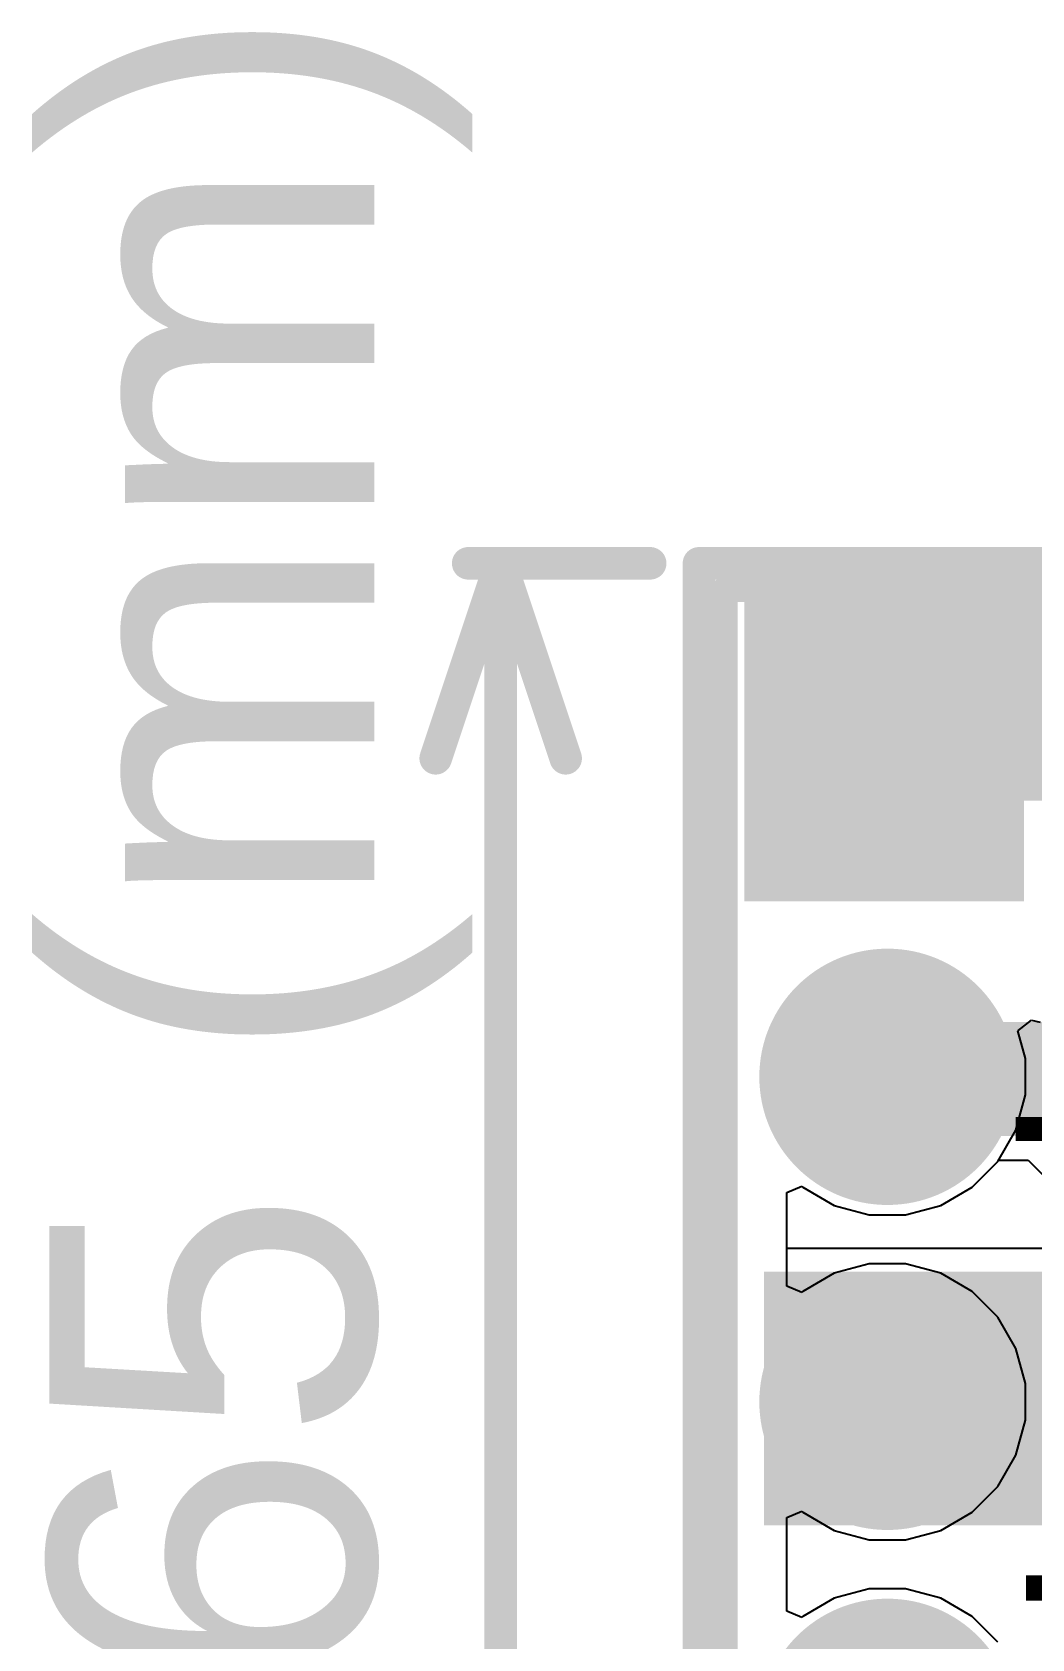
# Model space of a CAD drawing. Header units: millimetres. Extents: x -0.206 to 0.672, y -0.188 to 0.779.
# Drawn here: x -0.2062 to 0.1014, y 0.2851 to 0.7794 of the extents above; entities that cross this region are included whole.
import ezdxf

# ---------------------------------------------------------------- set-up
doc = ezdxf.new("R2010")
doc.units = ezdxf.units.MM
doc.header["$MEASUREMENT"] = 0
for name, color, linetype in [('BottomLayer', 5, 'Continuous'), ('BottomSolder', 6, 'Continuous'), ('Mechanical1', 6, 'Continuous'), ('Mechanical2', 216, 'Continuous'), ('MultiLayer', 9, 'Continuous'), ('PadHoleLayer', 156, 'Continuous'), ('TopLayer', 1, 'Continuous'), ('TopOverlay', 2, 'Continuous'), ('TopSolder', 216, 'Continuous')]:
    doc.layers.add(name, color=color, linetype=linetype)
doc.styles.add('Arial', font='', dxfattribs={"height": 0.2})
doc.styles.get('Arial').set_extended_font_data('Arial')

# ---------------------------------------------------------------- blocks, each defined once
blk = doc.blocks.new('HDR1X6_7')
at = {"layer": 'BottomLayer'}
blk.add_hatch(color=5, dxfattribs=at).paths.add_polyline_path([(-0.03543, 0.03543), (0.03543, 0.03543), (0.03543, -0.03543), (-0.03543, -0.03543)])
h = blk.add_hatch(color=5, dxfattribs=at)
edge = h.paths.add_edge_path()
edge.add_arc((0.1, 0), 0.03543, 0, 360)
h = blk.add_hatch(color=5, dxfattribs=at)
edge = h.paths.add_edge_path()
edge.add_arc((0.2, 0), 0.03543, 0, 360)
h = blk.add_hatch(color=5, dxfattribs=at)
edge = h.paths.add_edge_path()
edge.add_arc((0.3, 0), 0.03543, 0, 360)
at = {"layer": 'BottomSolder'}
blk.add_hatch(color=6, dxfattribs=at).paths.add_polyline_path([(-0.03943, 0.03943), (0.03943, 0.03943), (0.03943, -0.03943), (-0.03943, -0.03943)])
h = blk.add_hatch(color=6, dxfattribs=at)
edge = h.paths.add_edge_path()
edge.add_arc((0.1, 0), 0.03943, 0, 360)
h = blk.add_hatch(color=6, dxfattribs=at)
edge = h.paths.add_edge_path()
edge.add_arc((0.2, 0), 0.03943, 0, 360)
h = blk.add_hatch(color=6, dxfattribs=at)
edge = h.paths.add_edge_path()
edge.add_arc((0.3, 0), 0.03943, 0, 360)
at = {"layer": 'MultiLayer'}
blk.add_hatch(color=9, dxfattribs=at).paths.add_polyline_path([(-0.03543, 0.03543), (0.03543, 0.03543), (0.03543, -0.03543), (-0.03543, -0.03543)])
h = blk.add_hatch(color=9, dxfattribs=at)
edge = h.paths.add_edge_path()
edge.add_arc((0.1, 0), 0.03543, 0, 360)
h = blk.add_hatch(color=9, dxfattribs=at)
edge = h.paths.add_edge_path()
edge.add_arc((0.2, 0), 0.03543, 0, 360)
h = blk.add_hatch(color=9, dxfattribs=at)
edge = h.paths.add_edge_path()
edge.add_arc((0.3, 0), 0.03543, 0, 360)
at = {"layer": 'PadHoleLayer'}
h = blk.add_hatch(color=156, dxfattribs=at)
edge = h.paths.add_edge_path()
edge.add_arc((0, 0), 0.01772, 0, 360)
h = blk.add_hatch(color=156, dxfattribs=at)
edge = h.paths.add_edge_path()
edge.add_arc((0.1, 0), 0.01772, 0, 360)
h = blk.add_hatch(color=156, dxfattribs=at)
edge = h.paths.add_edge_path()
edge.add_arc((0.2, 0), 0.01772, 0, 360)
at = {"layer": 'TopLayer'}
blk.add_hatch(color=1, dxfattribs=at).paths.add_polyline_path([(-0.03543, 0.03543), (0.03543, 0.03543), (0.03543, -0.03543), (-0.03543, -0.03543)])
h = blk.add_hatch(color=1, dxfattribs=at)
edge = h.paths.add_edge_path()
edge.add_arc((0.1, 0), 0.03543, 0, 360)
h = blk.add_hatch(color=1, dxfattribs=at)
edge = h.paths.add_edge_path()
edge.add_arc((0.2, 0), 0.03543, 0, 360)
h = blk.add_hatch(color=1, dxfattribs=at)
edge = h.paths.add_edge_path()
edge.add_arc((0.3, 0), 0.03543, 0, 360)
at = {"layer": 'TopSolder'}
blk.add_hatch(color=216, dxfattribs=at).paths.add_polyline_path([(-0.03943, 0.03943), (0.03943, 0.03943), (0.03943, -0.03943), (-0.03943, -0.03943)])
h = blk.add_hatch(color=216, dxfattribs=at)
edge = h.paths.add_edge_path()
edge.add_arc((0.1, 0), 0.03943, 0, 360)
h = blk.add_hatch(color=216, dxfattribs=at)
edge = h.paths.add_edge_path()
edge.add_arc((0.2, 0), 0.03943, 0, 360)
h = blk.add_hatch(color=216, dxfattribs=at)
edge = h.paths.add_edge_path()
edge.add_arc((0.3, 0), 0.03943, 0, 360)
at = {"layer": 'TopOverlay', "const_width": 0.00787}
for points in [[(-0.05, -0.05), (-0.05, 0.05)], [(0.55, -0.05), (-0.05, -0.05)]]:
    blk.add_lwpolyline(points, dxfattribs=at)
at = {"layer": 'TopOverlay', "const_width": 0.00394}
blk.add_lwpolyline([(-0.05197, -0.05, 1), (-0.04803, -0.05, 1)], format="xyb", close=True, dxfattribs=at)
blk.add_lwpolyline([(-0.05197, -0.05, 1), (-0.04803, -0.05, 1)], format="xyb", close=True, dxfattribs=at)

msp = doc.modelspace()

# ---------------------------------------------------------------- hatches: boundary and pattern name
at = {"layer": 'BottomLayer'}
for points in [[(0.022, 0.552), (0.369, 0.552), (0.369, 0.608), (0.022, 0.608)], [(0.019, 0.32), (0.218, 0.32), (0.218, 0.398), (0.019, 0.398)]]:
    msp.add_hatch(color=5, dxfattribs=at).paths.add_polyline_path(points)
at = {"layer": 'TopLayer'}
for points in [[(0.013, 0.512), (0.099, 0.512), (0.099, 0.608), (0.013, 0.608)], [(0.096, 0.543), (0.26, 0.543), (0.26, 0.608), (0.096, 0.608)]]:
    msp.add_hatch(color=1, dxfattribs=at).paths.add_polyline_path(points)

# ---------------------------------------------------------------- linework, layer by layer
at = {"layer": 'BottomLayer'}
for p, q in [((0.09714, 0.47215), (0.10127, 0.47541)), ((0.10127, 0.47541), (0.104, 0.47486)), ((0.09943, 0.46359), (0.09714, 0.47215)), ((0.09943, 0.45241), (0.09943, 0.46359)), ((0.09654, 0.44162), (0.09943, 0.45241)), ((0.09095, 0.43195), (0.09654, 0.44162)), ((0.08305, 0.42405), (0.09095, 0.43195)), ((0.026, 0.42246), (0.03062, 0.42437)), ((0.026, 0.40514), (0.026, 0.42246)), ((0.03062, 0.42437), (0.03095, 0.42405)), ((0.03095, 0.42405), (0.04062, 0.41846)), ((0.07338, 0.41846), (0.08305, 0.42405)), ((0.04062, 0.41846), (0.05141, 0.41557)), ((0.05141, 0.41557), (0.06259, 0.41557)), ((0.06259, 0.41557), (0.07338, 0.41846)), ((0.15686, 0.40514), (0.026, 0.40514))]:
    msp.add_line(p, q, dxfattribs=at)
at = {"layer": 'BottomLayer', "const_width": 0.025}
for points in [[(0.057, 0.558), (0.058, 0.559)], [(0.057, 0.558), (0.06729, 0.54771)], [(0.058, 0.559), (0.06729, 0.559)]]:
    msp.add_lwpolyline(points, dxfattribs=at)
at = {"layer": 'BottomLayer', "const_width": 0.0125}
for points in [[(0.05075, 0.558, 1), (0.06325, 0.558, 1)], [(0.05075, 0.558, 1), (0.06325, 0.558, 1)], [(0.05175, 0.559, 1), (0.06425, 0.559, 1)], [(0.05175, 0.559, 1), (0.06425, 0.559, 1)], [(0.06104, 0.559, 1), (0.07354, 0.559, 1)], [(0.06104, 0.54771, 1), (0.07354, 0.54771, 1)]]:
    msp.add_lwpolyline(points, format="xyb", close=True, dxfattribs=at)
at = {"layer": 'Mechanical1', "const_width": 0.01}
for points in [[(-0.082, 0.556), (-0.062, 0.616)], [(-0.072, 0.616), (-0.016, 0.616)], [(-0.062, 0.616), (-0.042, 0.556)], [(-0.062, 0.308), (-0.062, 0.616)], [(-0.062, 0), (-0.062, 0.308)]]:
    msp.add_lwpolyline(points, dxfattribs=at)
at = {"layer": 'Mechanical1', "const_width": 0.005}
for points in [[(-0.0745, 0.616, 1), (-0.0695, 0.616, 1)], [(-0.0645, 0.616, 1), (-0.0595, 0.616, 1)], [(-0.0645, 0.616, 1), (-0.0595, 0.616, 1)], [(-0.0645, 0.616, 1), (-0.0595, 0.616, 1)], [(-0.0185, 0.616, 1), (-0.0135, 0.616, 1)], [(-0.0845, 0.556, 1), (-0.0795, 0.556, 1)], [(-0.0445, 0.556, 1), (-0.0395, 0.556, 1)], [(-0.0645, 0.308, 1), (-0.0595, 0.308, 1)], [(-0.0645, 0.308, 1), (-0.0595, 0.308, 1)]]:
    msp.add_lwpolyline(points, format="xyb", close=True, dxfattribs=at)
at = {"layer": 'Mechanical2', "const_width": 0.01}
for points in [[(-0.001, 0.616), (0.486, 0.616)], [(-0.001, 0), (-0.001, 0.616)]]:
    msp.add_lwpolyline(points, dxfattribs=at)
at = {"layer": 'Mechanical2', "const_width": 0.005}
msp.add_lwpolyline([(-0.0035, 0.616, 1), (0.0015, 0.616, 1)], format="xyb", close=True, dxfattribs=at)
msp.add_lwpolyline([(-0.0035, 0.616, 1), (0.0015, 0.616, 1)], format="xyb", close=True, dxfattribs=at)
at = {"layer": 'TopLayer'}
for p, q in [((0.08305, 0.42405), (0.09095, 0.43195)), ((0.09095, 0.43195), (0.09118, 0.43234)), ((0.09118, 0.43234), (0.10033, 0.43234)), ((0.10033, 0.43234), (0.13534, 0.39734)), ((0.026, 0.42246), (0.03062, 0.42437)), ((0.026, 0.39354), (0.026, 0.42246)), ((0.03062, 0.42437), (0.03095, 0.42405)), ((0.03095, 0.42405), (0.04062, 0.41846)), ((0.07338, 0.41846), (0.08305, 0.42405)), ((0.04062, 0.41846), (0.05141, 0.41557)), ((0.05141, 0.41557), (0.06259, 0.41557)), ((0.06259, 0.41557), (0.07338, 0.41846)), ((0.04062, 0.39754), (0.03095, 0.39195)), ((0.05141, 0.40043), (0.04062, 0.39754)), ((0.06259, 0.40043), (0.05141, 0.40043)), ((0.07338, 0.39754), (0.06259, 0.40043)), ((0.08305, 0.39195), (0.07338, 0.39754)), ((0.03062, 0.39163), (0.026, 0.39354)), ((0.03095, 0.39195), (0.03062, 0.39163)), ((0.09095, 0.38405), (0.08305, 0.39195)), ((0.09654, 0.37438), (0.09095, 0.38405)), ((0.09943, 0.36359), (0.09654, 0.37438)), ((0.09943, 0.35241), (0.09943, 0.36359)), ((0.09654, 0.34162), (0.09943, 0.35241)), ((0.09095, 0.33195), (0.09654, 0.34162)), ((0.08305, 0.32405), (0.09095, 0.33195)), ((0.026, 0.32246), (0.03062, 0.32437)), ((0.026, 0.29354), (0.026, 0.32246)), ((0.03062, 0.32437), (0.03095, 0.32405)), ((0.03095, 0.32405), (0.04062, 0.31846)), ((0.07338, 0.31846), (0.08305, 0.32405)), ((0.04062, 0.31846), (0.05141, 0.31557)), ((0.06259, 0.31557), (0.07338, 0.31846)), ((0.05141, 0.31557), (0.06259, 0.31557)), ((0.04062, 0.29754), (0.03095, 0.29195)), ((0.05141, 0.30043), (0.04062, 0.29754)), ((0.06259, 0.30043), (0.05141, 0.30043)), ((0.07338, 0.29754), (0.06259, 0.30043)), ((0.08305, 0.29195), (0.07338, 0.29754)), ((0.03062, 0.29163), (0.026, 0.29354)), ((0.03095, 0.29195), (0.03062, 0.29163)), ((0.09095, 0.28405), (0.08305, 0.29195))]:
    msp.add_line(p, q, dxfattribs=at)
at = {"layer": 'TopLayer', "const_width": 0.035}
for points in [[(0.057, 0.458), (0.05768, 0.45732)], [(0.05768, 0.45732), (0.11068, 0.45732)], [(0.11068, 0.45732), (0.153, 0.415)]]:
    msp.add_lwpolyline(points, dxfattribs=at)
at = {"layer": 'TopLayer', "const_width": 0.0175}
for points in [[(0.04825, 0.458, 1), (0.06575, 0.458, 1)], [(0.04893, 0.45732, 1), (0.06643, 0.45732, 1)], [(0.04893, 0.45732, 1), (0.06643, 0.45732, 1)], [(0.10193, 0.45732, 1), (0.11943, 0.45732, 1)], [(0.10193, 0.45732, 1), (0.11943, 0.45732, 1)]]:
    msp.add_lwpolyline(points, format="xyb", close=True, dxfattribs=at)

# ---------------------------------------------------------------- block references
at = {"rotation": 270}
msp.add_blockref('HDR1X6_7', (0.057, 0.558), dxfattribs=at)

# ---------------------------------------------------------------- texts
at = {"layer": 'Mechanical1', "style": 'Arial'}
msp.add_text('15.65 (mm)', height=0.1, rotation=90, dxfattribs=at).set_placement((-0.10084, 0.074))
at = {"layer": 'TopOverlay', "style": 'Arial'}
msp.add_text('TDS Header', height=0.06, rotation=90, dxfattribs=at).set_placement((0.15964, 0.06))

doc.saveas('drawing.dxf')
